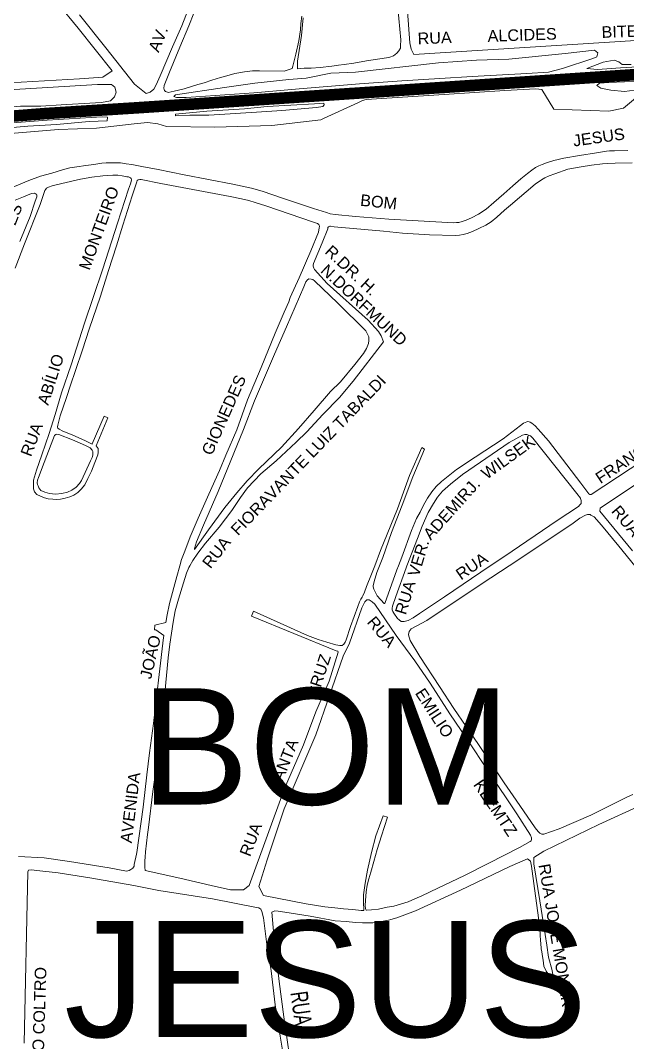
# Model space of a CAD drawing. Header units: millimetres. Extents: x 617885 to 663705, y 7172943 to 7234736.
# Drawn here: x 645783 to 646306, y 7183390 to 7184269 of the extents above; entities that cross this region are included whole.
import ezdxf
from ezdxf.enums import TextEntityAlignment as Align

# ---------------------------------------------------------------- set-up
doc = ezdxf.new("R2010")
doc.units = ezdxf.units.MM
doc.layers.add('BAIRROS', color=12, linetype='Continuous')
doc.layers.add('TOP_VIAS 10.000', color=7, linetype='Continuous', lineweight=9)
doc.layers.add('VIAS', color=7, linetype='Continuous', lineweight=5)
doc.styles.add('LDUP', font='LDUP.SHX')
doc.styles.get("Standard").update_dxf_attribs({"font": 'arial.ttf'})

msp = doc.modelspace()

# ---------------------------------------------------------------- linework, layer by layer
at = {"layer": 'BAIRROS', "lineweight": 40, "ltscale": 0.3, "const_width": 10}
for points in [[(646667, 7184246), (645885, 7184194), (645805.25, 7184188.97), (645573, 7184171), (645494.6, 7184154.58), (645351.56, 7184111.38), (645275, 7184078), (645197, 7184030), (645181.91, 7184042.9), (645181.91, 7184042.9), (645181.91, 7184042.9), (645183.64, 7184096.07), (645182.94, 7184126.4), (645178.88, 7184173.17), (645167.85, 7184215.75), (645124.31, 7184272.65), (645105.16, 7184287.45)], [(644711, 7183563), (644979, 7183826), (645093.83, 7183935.17), (645178, 7184017), (645197, 7184030), (645275, 7184078), (645351.56, 7184111.37), (645494.59, 7184154.58), (645573, 7184171), (645805.25, 7184188.97), (645885, 7184194), (646664.8, 7184245.85)]]:
    msp.add_lwpolyline(points, dxfattribs=at)
at = {"layer": 'VIAS', "color": 253}
for points in [[(646121.89, 7184239.88), (646119.7, 7184244.39), (646118.47, 7184249.64), (646112.88, 7184323.91), (646115.14, 7184328.57), (646121.03, 7184330.35), (646371.86, 7184350.25), (646374.92, 7184346.05), (646381.12, 7184256.04)], [(645916.69, 7184205.01), (645958.79, 7184211.33), (645984.91, 7184214.98), (646014.36, 7184218.14), (646029.26, 7184219.32), (646050.39, 7184223.64), (646071.69, 7184224.64), (646142.97, 7184232.46), (646175.92, 7184234.95), (646203.7, 7184235.78), (646252, 7184240.61), (646277.46, 7184243.44), (646280.29, 7184241.28), (646279.29, 7184237.62), (646275.8, 7184236.29), (646249.84, 7184227.64), (646237.7, 7184224.65), (646219.06, 7184223.32), (646172.07, 7184220.82), (646144.28, 7184219.16), (646111.67, 7184217), (646075.07, 7184214.5), (646023.07, 7184210.34), (645984.13, 7184206.69), (645926.04, 7184202.7), (645917.55, 7184202.7), (645915.32, 7184203.56)], [(645916.8, 7184188.42), (645943.6, 7184190.94), (645976.24, 7184193.15), (645995.53, 7184194.89), (646036.43, 7184197.38), (646044.36, 7184197.86), (646044.69, 7184196.37), (646043.63, 7184195.04), (646037.97, 7184194.07), (646008.15, 7184191.58), (645986.55, 7184190.16), (645945.55, 7184187.64), (645928.99, 7184187.48), (645916.62, 7184186.95)], [(646008, 7183902.1), (645988.56, 7183883.5), (645978.46, 7183873.07), (645969.62, 7183862.89), (645959.25, 7183850.17), (645945.14, 7183831.09), (645933.21, 7183814.11), (645933.19, 7183814.84), (645934.75, 7183820.74), (645940.77, 7183835.03), (645953.59, 7183864.11), (645967.09, 7183897.02), (645975.16, 7183917.39), (645984.81, 7183942), (646001.81, 7183982.03), (646012.23, 7184005.62), (646027.16, 7184039.82), (646029, 7184044.18), (646030.36, 7184046.11), (646031.6, 7184046.71), (646033.55, 7184046.66), (646035, 7184046.28), (646036.27, 7184045.15), (646056.52, 7184025.96), (646080.59, 7184002.12), (646083.07, 7183997.07), (646083.22, 7183993.87), (646082.85, 7183991.19), (646081.1, 7183987.04), (646078.64, 7183982.5), (646071.23, 7183973.1), (646058.71, 7183958.15), (646050.06, 7183949.93), (646036.18, 7183933.55), (646022.65, 7183918)], [(645831.24, 7183867.71), (645827.53, 7183865.07), (645823.88, 7183863.33), (645818.79, 7183862.23), (645813.4, 7183861.62), (645808.33, 7183862.28), (645804.3, 7183863.4), (645800.75, 7183864.91), (645799.13, 7183867.06), (645798.57, 7183868.73), (645798.11, 7183869.98), (645797.73, 7183871.51), (645798.02, 7183873.62), (645798.74, 7183875.95), (645803.84, 7183888.82), (645809.62, 7183904.81), (645812.52, 7183912.01), (645813.87, 7183912.87), (645814.48, 7183913.13), (645816.27, 7183913.05), (645828.15, 7183908.47), (645839.41, 7183903.63), (645843.41, 7183901.44), (645844.95, 7183899.5), (645845.49, 7183898.48), (645845.67, 7183897.13), (645845.59, 7183895.29), (645845.13, 7183893.21), (645843.7, 7183890.29), (645835.91, 7183873.56), (645834, 7183870.73)], [(646125.05, 7183823.59), (646115.85, 7183800), (646115.21, 7183798.34), (646106.36, 7183773.8), (646103.55, 7183765.39), (646103.18, 7183763.51), (646103.22, 7183762.11), (646103.88, 7183760.7), (646104.56, 7183759.21), (646107.92, 7183754.84), (646109.17, 7183753.57), (646111.07, 7183752.31), (646113.6, 7183752.16), (646116.9, 7183752.91), (646121.2, 7183755.31), (646126.69, 7183759.19), (646148.29, 7183773.49), (646187.61, 7183800), (646200.19, 7183808.48), (646245.34, 7183838.97), (646263.71, 7183851.14), (646264.88, 7183852.47), (646265.78, 7183853.68), (646266, 7183854.98), (646265.92, 7183856.22), (646265.36, 7183857.91), (646265.26, 7183858.31), (646262.05, 7183862.16), (646224.33, 7183909.84), (646222.32, 7183911.7), (646219.18, 7183913.04), (646217.31, 7183913.11), (646215.36, 7183912.47), (646203.85, 7183906.19), (646179.33, 7183889.27), (646163.87, 7183878.53), (646153.43, 7183870.23), (646146.47, 7183864.27), (646142.28, 7183859.02), (646138.74, 7183853.58), (646134.33, 7183845.79), (646128.91, 7183834.02)], [(646081.1, 7183504), (646085.36, 7183504.23), (646091.58, 7183504.85), (646098.8, 7183506.41), (646104.7, 7183507.34), (646110.51, 7183509), (646116.92, 7183511.22), (646122.87, 7183513.82), (646128.69, 7183516.4), (646142.5, 7183522.9), (646165.58, 7183533.83), (646186.47, 7183544.29), (646212.85, 7183557.82), (646222.1, 7183562.96), (646222.72, 7183563.64), (646223.09, 7183565.12), (646223.17, 7183566.14), (646222.17, 7183568.32), (646210.59, 7183586.67), (646186.2, 7183623.27), (646167.45, 7183651.26), (646152.86, 7183672.9), (646135.86, 7183699.22), (646122.73, 7183718.22), (646106.59, 7183740.22), (646088.17, 7183767.09), (646086.1, 7183769.16), (646083.56, 7183770.8), (646081.45, 7183770.69), (646079.57, 7183769.12), (646077.23, 7183764), (646066.45, 7183733.67), (646061.13, 7183722.24), (646037.5, 7183654.61), (646010.36, 7183591.09), (645995.73, 7183547.11), (645988.38, 7183524.3), (645992.4, 7183516.67), (646029.11, 7183509.33), (646045.4, 7183506.8), (646053.99, 7183505.94), (646061.31, 7183505.24), (646069.39, 7183504.45), (646076.6, 7183503.8), (646078.45, 7183503.8), (646078.8, 7183503.98), (646078.91, 7183505.8), (646078.43, 7183509.24), (646078.42, 7183517.1), (646079.95, 7183527.21), (646082.09, 7183538.23), (646085.38, 7183553.44), (646089.21, 7183567.75), (646095.4, 7183585.21), (646099.19, 7183584.03), (646093.93, 7183567.91), (646090.28, 7183556.25), (646087.39, 7183545.68), (646084.97, 7183536.75), (646083.11, 7183530.85), (646081.8, 7183525.59), (646080.9, 7183519.84), (646080.33, 7183512.35), (646080.02, 7183508.09), (646080.24, 7183505.18), (646080.84, 7183504.1)]]:
    msp.add_lwpolyline(points, close=True, dxfattribs=at)
for points in [[(645932.65, 7184291.39), (645922.19, 7184264.34), (645914.29, 7184246.39), (645903.68, 7184221.47), (645899.97, 7184213.76), (645897.97, 7184210.01), (645895.04, 7184207.49), (645891.45, 7184206.21), (645881.46, 7184214.31), (645856.77, 7184245.52), (645834.26, 7184273.93)], [(645702.03, 7184271.32), (645694.23, 7184213.01), (645694.26, 7184211.31), (645694.73, 7184211.11), (645695.09, 7184211.04), (645710.9, 7184211.58), (645723.38, 7184212.53), (645834.15, 7184218.94), (645854.15, 7184220.12), (645862.15, 7184225.57), (645832.92, 7184262.32), (645815.43, 7184283.65)], [(646025.49, 7184272.69), (646024.76, 7184266.53), (646024.31, 7184260.9), (646022.89, 7184251.53), (646020.18, 7184240.09), (646017.87, 7184229.61), (646017.21, 7184227.66), (646010.39, 7184225.55), (645988.95, 7184225.6), (645983.06, 7184225.62), (645976.01, 7184224.74), (645967.84, 7184223.33), (645960.89, 7184221.51), (645955.4, 7184219.84), (645948.08, 7184217.57), (645941.34, 7184215.47), (645936.07, 7184213.86), (645924.26, 7184210.26), (645915.54, 7184208.3), (645910.31, 7184207.21), (645909.95, 7184207.22), (645908.12, 7184207.81), (645907.26, 7184208.74), (645906.93, 7184209.64), (645906.65, 7184210.83), (645906.96, 7184213.22), (645911.48, 7184224.65), (645920.39, 7184245.98), (645928.23, 7184264.38), (645936.96, 7184286.23)], [(646107.16, 7184289.45), (646110.73, 7184252.43), (646110.71, 7184250.54), (646110.53, 7184248.83), (646110.29, 7184245.25), (646109.04, 7184242.8), (646107.28, 7184240.96), (646104.51, 7184238.67), (646101.3, 7184237.52), (646098.37, 7184236.82), (646081.26, 7184234.32), (646070.26, 7184232.35), (646061.93, 7184231.26), (646057.17, 7184230.49), (646051.17, 7184229.73), (646041.13, 7184228.7), (646033.59, 7184228.12), (646027.44, 7184228.12), (646021.64, 7184227.52), (646021.79, 7184234.02), (646025.21, 7184256.03), (646026.53, 7184271.17)], [(646308.86, 7184231.2), (646301.19, 7184231.2), (646298.24, 7184233.56), (646294.4, 7184234.73), (646284.95, 7184233.26), (646270.79, 7184227.66), (646279.86, 7184226.95), (646299.85, 7184228.23), (646328.67, 7184229.89)], [(645755.12, 7184192.91), (645783.34, 7184195.27), (645800.82, 7184195.27), (645818.3, 7184196.54), (645847.78, 7184198.05), (645852.94, 7184198.47), (645860.74, 7184199.99), (645864.3, 7184203.38), (645865.65, 7184207.44), (645864.64, 7184211.68), (645861.75, 7184213.88), (645849.55, 7184214.05), (645768.51, 7184209.05)], [(646320.32, 7184210.36), (646303.25, 7184207.95), (646291.56, 7184209.06), (646282.84, 7184210.73), (646279.48, 7184213.08), (646281.7, 7184215.12), (646289.68, 7184215.68), (646330.13, 7184217.35)], [(645774.88, 7184171.7), (645816.14, 7184175.12), (645848.75, 7184176.39), (645881.1, 7184180.19), (645892.65, 7184181.2), (645901.51, 7184180), (645909.06, 7184177.77), (645950.67, 7184177.18), (645999.59, 7184178.78), (646041.76, 7184183.57), (646044.74, 7184185.08), (646073.61, 7184198.11), (646077.82, 7184200.31), (646080.8, 7184200.99), (646147.99, 7184205.42), (646200.12, 7184208.76), (646227, 7184210.22), (646232.02, 7184209.67), (646242.37, 7184192.86), (646289.68, 7184191.01), (646302.3, 7184193.61), (646312.61, 7184202.07)], [(645759.92, 7184175.65), (645789.68, 7184178.16), (645814.25, 7184179.66), (645842.34, 7184182.04), (645857.89, 7184182.64), (645858.14, 7184185.9), (645853.62, 7184186.03), (645806.23, 7184183.15), (645728.02, 7184177.25)], [(646306.17, 7184157.14), (646294.61, 7184157.03), (646290.36, 7184156.82), (646287.59, 7184156.51), (646279.16, 7184155.27), (646264.38, 7184153.02), (646250.86, 7184150.49), (646242.34, 7184148.47), (646235.95, 7184146.49), (646232.46, 7184145.16), (646229.59, 7184143.95), (646226.66, 7184142.51), (646223.47, 7184140.22), (646219.78, 7184137.44), (646214.1, 7184132.77), (646207.13, 7184126.82), (646199.41, 7184120.05), (646190.72, 7184112.57), (646184.09, 7184106.71), (646177.45, 7184102.43), (646171.61, 7184099.4), (646166.8, 7184097.17), (646163.42, 7184096.03), (646160.7, 7184095.42), (646158.61, 7184095.18), (646156.03, 7184095.03), (646100.34, 7184098.13), (646071.79, 7184100.56), (646054.06, 7184102.28), (646049.9, 7184102.87), (646046.85, 7184103.78), (646042.92, 7184105.02), (646035.66, 7184107.35), (646009.62, 7184115.88), (645991.27, 7184122.24), (645982.18, 7184124.86), (645966.1, 7184128.32), (645924.17, 7184136.25), (645901.97, 7184140.82), (645887.68, 7184143.41), (645879.06, 7184145.05), (645874.31, 7184145.84), (645869.41, 7184146.52), (645865.82, 7184146.6), (645861.5, 7184146.61), (645857.11, 7184146.47), (645853.32, 7184146.16), (645846.4, 7184145.22), (645839.46, 7184144.24), (645831.7, 7184143.25), (645825.93, 7184142.37), (645820.24, 7184140.78), (645810.26, 7184137.82), (645800.69, 7184135.05), (645790.42, 7184131.34), (645769.43, 7184122.4)], [(645907.71, 7183690.53), (645910.43, 7183721.08), (645911.9, 7183732.72), (645914.7, 7183751.65), (645916.58, 7183761.47), (645919.46, 7183771.34), (645923.53, 7183785.54), (645926.14, 7183793.74), (645928.18, 7183798.58), (645928.99, 7183800), (645931.75, 7183804.78), (645935.9, 7183810.89), (645942.48, 7183819.64), (645954.27, 7183833.37), (645965.09, 7183847.53), (645972.62, 7183858.87), (645978.73, 7183867.25), (645990.07, 7183879.11), (646003.3, 7183890.3), (646020.63, 7183906.3), (646029.9, 7183915.39), (646043.57, 7183930.12), (646058.02, 7183944.86), (646069.78, 7183958.72), (646095.7, 7183992.74), (646093.79, 7183997.69), (646091.44, 7184001.67), (646082.64, 7184011.3), (646047.38, 7184042.83), (646036.41, 7184054.75), (646035.68, 7184055.96), (646035.23, 7184057.73), (646035.32, 7184058.67), (646035.6, 7184060.06), (646042.96, 7184077.86), (646047.74, 7184089.84), (646047.98, 7184090.9), (646048.32, 7184091.6), (646048.89, 7184091.85), (646049.46, 7184092.11), (646050.09, 7184092.03), (646053.18, 7184091.54), (646095.73, 7184087.93), (646112.17, 7184086.24), (646135.47, 7184084.76), (646157.37, 7184084.14), (646161.03, 7184084.32), (646164.22, 7184084.82), (646167.86, 7184085.94), (646172.31, 7184087.63), (646177.89, 7184090.09), (646183.76, 7184093.11), (646188.3, 7184095.96), (646193.33, 7184100.01), (646199.93, 7184105.85), (646204.95, 7184110.3), (646226.28, 7184128.26), (646231.8, 7184132.07), (646234.7, 7184133.55), (646238.41, 7184135.33), (646243.14, 7184137.25), (646254.46, 7184141.04), (646265.77, 7184143.07), (646274.72, 7184144.68), (646284.33, 7184145.67), (646288.44, 7184146.01), (646295.26, 7184146.16), (646309.72, 7184146.53)], [(645778.74, 7184056.06), (645786.93, 7184076.99), (645800.16, 7184110.79), (645804.23, 7184122.93), (645805.01, 7184123.87), (645805.77, 7184124.82), (645807.45, 7184125.65), (645810.6, 7184126.89), (645818.98, 7184128.93), (645835.04, 7184132.64), (645844.68, 7184134.2), (645854.32, 7184135.29), (645862.84, 7184135.99), (645865.53, 7184136.03), (645867.25, 7184135.85), (645870.87, 7184135.29), (645874.96, 7184134.67), (645876.23, 7184134.44), (645877.92, 7184133.83), (645878.53, 7184133.14), (645878.76, 7184132.04), (645878.71, 7184130.65), (645877.99, 7184128.55), (645876.41, 7184123.82), (645866.78, 7184094.57), (645854.11, 7184055.49), (645845.78, 7184030.78), (645838.51, 7184008.62), (645827.06, 7183972.98), (645818.7, 7183948.87), (645813.1, 7183930.07), (645807.9, 7183913.82), (645801.67, 7183895.48), (645797.21, 7183882.43), (645794.65, 7183873.65), (645794.4, 7183868.93), (645794.46, 7183866.38), (645795.43, 7183863.75), (645797.53, 7183861.44), (645800.67, 7183859.85), (645804.06, 7183858.45), (645807.04, 7183857.75), (645811.07, 7183857.34), (645814.11, 7183857.13), (645817.7, 7183857.41), (645821.9, 7183858.19), (645825.76, 7183859.42), (645829.19, 7183860.85), (645832.67, 7183863.19), (645835.69, 7183866), (645838.6, 7183869.71), (645841.41, 7183875.08), (645844.54, 7183881.32), (645847.39, 7183888.79), (645849.93, 7183895.52), (645850.24, 7183897.6), (645850.33, 7183899.23), (645850.22, 7183900.84), (645849.19, 7183902.15), (645848.38, 7183903.13), (645858.58, 7183927.27), (645855.46, 7183928.62), (645845.12, 7183904.98), (645844.98, 7183904.79), (645839.26, 7183907.48), (645827.72, 7183912.56), (645819.67, 7183915.86), (645816.7, 7183917.59), (645815.61, 7183918.47), (645815.28, 7183919.08), (645815.13, 7183919.67), (645815.34, 7183920.97), (645817.58, 7183928.98), (645822.89, 7183944.75), (645826.46, 7183955.49), (645830.81, 7183968.14), (645836.63, 7183985.66), (645842.35, 7184003.65), (645852.24, 7184031.85), (645859.04, 7184054.1), (645865.92, 7184075.28)], [(645865.92, 7184075.28), (645871.29, 7184092.91), (645879.44, 7184118.22), (645883.33, 7184130.39), (645883.73, 7184131.46), (645884.58, 7184132.05), (645885.92, 7184132.32), (645887.31, 7184132.25), (645903.99, 7184128.94), (645963.82, 7184117.52), (645973.64, 7184115.55), (645979.87, 7184114.31), (645985.34, 7184112.52), (645994.63, 7184109.49), (646015.38, 7184102.5), (646034.64, 7184095.95), (646039.09, 7184094.4), (646040.11, 7184093.54), (646040.44, 7184092.95), (646040.68, 7184091.75), (646040.28, 7184090.6), (646039.74, 7184086.87), (646033.31, 7184070.8), (646023.23, 7184047.77), (646015.5, 7184030.67), (646014.18, 7184027.07), (646010.28, 7184018.15), (646002.62, 7184000.07), (645990.45, 7183970.67), (645978.85, 7183942.69), (645969.4, 7183917.04), (645960.17, 7183895.34), (645954.51, 7183881.99), (645945.37, 7183861.64), (645936.33, 7183840.9), (645929.34, 7183825.12), (645924.73, 7183812.72), (645921.88, 7183805.55), (645920.43, 7183800), (645918.03, 7183790.8), (645911.72, 7183767.62), (645909.68, 7183757.8), (645908.51, 7183751.42), (645898.86, 7183749.13), (645898.7, 7183745.13), (645899.86, 7183745.08), (645906.64, 7183740.28), (645906.15, 7183736.06), (645905.85, 7183733.57), (645903.21, 7183711.36), (645900.18, 7183684.64), (645897.88, 7183664.58), (645894.34, 7183639.2), (645892.07, 7183620.29), (645888.81, 7183592.58), (645883.42, 7183553.63), (645883.1, 7183552), (645881.31, 7183543.37), (645881.11, 7183541.82), (645880.1, 7183540.2), (645878.44, 7183539.04), (645876.95, 7183538.12), (645874.66, 7183537.51), (645859.7, 7183540.31), (645825.53, 7183545.7), (645803.81, 7183548.86), (645781.72, 7183550.18)], [(645778.72, 7184114.46), (645785.91, 7184117.46), (645792.95, 7184120.15), (645795.36, 7184120.41), (645796.3, 7184120.07), (645797.01, 7184119.57), (645797.4, 7184118.85), (645797.42, 7184118.21), (645797.29, 7184117.49), (645796.03, 7184113.55), (645791.58, 7184100.5), (645782.9, 7184078.89)], [(646521.29, 7184023.56), (646274.45, 7183861.44), (646273.42, 7183861.48), (646272.43, 7183861.92), (646265.73, 7183871.07), (646237.78, 7183907.65), (646228.92, 7183917.58), (646226.29, 7183920.41), (646223.48, 7183922.71), (646222.1, 7183923.71), (646221.18, 7183923.91), (646220.08, 7183924.08), (646219.19, 7183923.98), (646217.72, 7183923.38), (646216.17, 7183922.63), (646213.69, 7183920.69), (646198.75, 7183909.23), (646174.54, 7183893.37), (646158.64, 7183883), (646145.67, 7183872.54), (646141.21, 7183868.35), (646137.37, 7183863.79), (646133.69, 7183858.34), (646130.14, 7183852.14), (646127.27, 7183846.32), (646124.15, 7183840.75), (646119.75, 7183830.37), (646111.54, 7183807.44), (646108.64, 7183800), (646107.34, 7183796.68), (646096.89, 7183767.54), (646096.38, 7183767.56), (646090.39, 7183774.12), (646087.44, 7183780.01), (646086.91, 7183781.93), (646086.88, 7183783.18), (646087.03, 7183784.08), (646087.63, 7183786.46), (646089.94, 7183794.33), (646092.3, 7183800), (646095.3, 7183807.21), (646102.74, 7183828.68), (646111.84, 7183852.09), (646121.15, 7183876.46), (646131.13, 7183900.29), (646128.65, 7183901.74), (646118.21, 7183877.64), (646107.85, 7183848.98), (646093.32, 7183813.11), (646088.28, 7183800), (646085.5, 7183792.76), (646081.17, 7183782.31), (646079.42, 7183777.55), (646078.01, 7183774.27), (646077.41, 7183772.99), (646076.39, 7183771.32), (646075.13, 7183768.99), (646073.64, 7183765.13), (646067.32, 7183747.94), (646063.56, 7183736.34), (646062.69, 7183734.49), (646061.51, 7183732.71), (646060.19, 7183731.53), (646058.14, 7183731.47), (646054.86, 7183732.09), (646046.98, 7183734.34), (646039.59, 7183736.8), (646030.44, 7183740.18), (645983.74, 7183760.93), (645982.09, 7183756.81), (646054.93, 7183726.94), (646056.45, 7183726.6), (646056.7, 7183725.8), (646048.87, 7183700.91), (646037.44, 7183674.51), (646027, 7183646.06), (646010.62, 7183608.47)], [(646310.01, 7183812.95), (646282.01, 7183847.2), (646282.24, 7183849.52), (646545.46, 7184025.28)], [(646312.15, 7183800), (646298.29, 7183816.83), (646283.3, 7183835.04), (646276.95, 7183842.09), (646275.37, 7183842.96), (646274.29, 7183843.48), (646273.6, 7183844.05), (646272.71, 7183844.24), (646272.15, 7183844.25), (646271.47, 7183844.25), (646269.72, 7183843.75), (646264.64, 7183841.17), (646257.86, 7183835.86), (646203.79, 7183800), (646180.76, 7183784.73), (646133.06, 7183752.97), (646119.66, 7183745.79), (646117.91, 7183743.54), (646117.24, 7183741.11), (646117.23, 7183740.59), (646118.73, 7183735.91), (646127.04, 7183722.19), (646143.87, 7183696.27), (646156.28, 7183677.36), (646177.42, 7183646.28), (646199.5, 7183613.36), (646210.02, 7183598.48), (646226.42, 7183574.82), (646228.87, 7183571.57), (646230.31, 7183570.11), (646232.07, 7183569.35), (646233.83, 7183569.25), (646246.85, 7183573.83), (646274.25, 7183585.74), (646305.76, 7183601.29), (646310.21, 7183603.53)], [(646056.7, 7183725.8), (646048.87, 7183700.91)], [(645920.37, 7183531.43), (645890.74, 7183538.08), (645890.47, 7183540.99), (645890.43, 7183543.57), (645890.49, 7183546.32), (645890.62, 7183549.52), (645891.05, 7183554.18), (645892.69, 7183568.97), (645893.37, 7183575.06), (645897.36, 7183605.9), (645899.99, 7183626.04), (645902.03, 7183648.88), (645905.15, 7183670.03), (645907.71, 7183690.53)], [(646010.62, 7183608.47), (645980.07, 7183525.1), (645975.25, 7183521.49)], [(646015.23, 7183376.62), (646009.95, 7183412.2), (646005.89, 7183442.69), (646001.43, 7183482.5), (645999.63, 7183502.14), (646000.11, 7183502.66), (646002.23, 7183503.3), (646005.03, 7183503.08), (646010.97, 7183502.28), (646032.7, 7183498.77), (646054.09, 7183494.88), (646063.51, 7183494.09), (646071.65, 7183493.39), (646077.83, 7183493.11), (646083.19, 7183492.97), (646086.48, 7183493.12), (646090.2, 7183493.35), (646093.3, 7183493.99), (646095.41, 7183494.58), (646099.98, 7183495.28), (646107.12, 7183497.26), (646123.29, 7183503.39), (646162.01, 7183521.23), (646204.57, 7183541.41), (646219.58, 7183548.13), (646222.23, 7183546.22), (646223.02, 7183541.93), (646225.77, 7183522.46), (646228.45, 7183501.59), (646230.45, 7183488.18), (646230.66, 7183482.62), (646230.84, 7183477.71), (646231.15, 7183475.6), (646231.58, 7183470.77), (646232.14, 7183467.99), (646232.69, 7183464.01), (646233.25, 7183460.87), (646233.81, 7183455.86), (646235.75, 7183451.61), (646237.1, 7183449.62), (646237.37, 7183448.69), (646238.57, 7183445.96), (646239.82, 7183440.76), (646242.7, 7183440.79), (646241.04, 7183451.94), (646237.81, 7183463.5), (646236.42, 7183473.84), (646233.54, 7183492.34), (646230.18, 7183512), (646225.09, 7183543.74), (646225.1, 7183549.36), (646233.65, 7183554.75), (646281.21, 7183577.71), (646317.66, 7183594.36)], [(645786.43, 7183389.59), (645789.55, 7183536.86), (645790.22, 7183538.49), (645792.71, 7183538.6), (645797.37, 7183538), (645815.71, 7183535.95), (645842.92, 7183531.75), (645880.85, 7183525.26), (645902.44, 7183520.98), (645948.66, 7183513.65), (645987.85, 7183505.99), (645988.44, 7183505.97), (645990.18, 7183504.84), (645991.12, 7183502.88), (645992.38, 7183497.5), (645995, 7183476.86), (645998.96, 7183451.79), (646002.53, 7183422.65), (646006.93, 7183395.67), (646010.5, 7183373.36)], [(645947.4, 7183525.09), (645920.37, 7183531.43)], [(645964.17, 7183521.31), (645947.4, 7183525.09)], [(645975.25, 7183521.49), (645964.17, 7183521.31)]]:
    msp.add_lwpolyline(points, dxfattribs=at)
at = {"layer": 'VIAS', "color": 253, "flags": 128}
for points in [[(645753.6, 7184188.81), (645849.95, 7184195.27), (645868.03, 7184196.52), (645890.68, 7184197.79), (645921.9, 7184199.97), (645998.42, 7184205.58), (646036.14, 7184208.13), (646054.62, 7184209.45), (646083.31, 7184211.42), (646136, 7184214.51), (646193.73, 7184218.16), (646290.41, 7184224.56), (646311.53, 7184225.87)], [(645754.09, 7184182.36), (645898.94, 7184191.72), (645972.56, 7184197.22), (646064.23, 7184202.81), (646124.13, 7184206.92), (646202.15, 7184211.69), (646293, 7184217.44), (646314.63, 7184218.87)]]:
    msp.add_lwpolyline(points, dxfattribs=at)

# ---------------------------------------------------------------- texts
at = {"layer": 'BAIRROS', "lineweight": 40, "ltscale": 0.3}
for s, p in [('BOM', (646045.98, 7183594.78)), ('JESUS', (646045.98, 7183394.78))]:
    msp.add_text(s, height=100, dxfattribs=at).set_placement(p, align=Align.CENTER)
at = {"layer": 'TOP_VIAS 10.000', "color": 251, "style": 'LDUP'}
for s, height, rotation, width, p in [('RUA        ALCIDES          BITENCOURT', 10, 1.97699, 1.04, (646125.28, 7184248.52)), ('AV.', 10, 68, 1.04, (645902.25, 7184240.91)), ('JESUS', 10, 8, 1.04, (646259.55, 7184160.56)), ('MONTEIRO', 10, 70, 1.04, (645842.73, 7184053.57)), ('BOM', 10, 354, 1.04, (646075.35, 7184109.73)), ('CHAVES', 10, 69, 1.04, (645764.79, 7184055.7)), ('R.DR. H.', 10, 317, 1.04, (646044.53, 7184069.38)), ('N.DORFMUND', 10, 317, 1.04, (646040.83, 7184053)), ('FRANCISCO ALVES MENDES FILHO', 10, 33.41213, 1.04, (646282.47, 7183870.18)), ('ABÍLIO', 10, 72, 1.04, (645807.16, 7183937.56)), ('GIONEDES', 10, 66, 1.04, (645947.95, 7183894.22)), ('FIORAVANTE LUIZ TABALDI', 10, 46, 1.04, (645970.54, 7183825.43)), ('RUA', 10, 69, 1.04, (645792.37, 7183893.23)), ('WILSEK', 10, 36, 1.04, (646184.61, 7183873.87)), ('ADEMIRJ.', 10, 48.0177, 1.04, (646136.4, 7183821.63)), ('RUA  LEOPOLDO    DEBAS', 10, 310, 1.04, (646291.25, 7183846.74)), ('RUA', 10, 52, 1.04, (645946.84, 7183796.95)), ('VER.', 10, 73, 1.04, (646125.88, 7183789.89)), ('RUA', 10, 34.50056, 1.04, (646162.43, 7183787.36)), ('RUA', 10, 73, 1.04, (646114.92, 7183757.31)), ('RUA', 10, 310, 1.04, (646080.97, 7183751.37)), ('JOÃO', 10, 77, 1.04, (645895.73, 7183702.12)), ('CRUZ', 10, 71.55942, 1.04, (646038.52, 7183685.37)), ('EMILIO', 10, 303, 1.04, (646122.55, 7183690.61)), ('SANTA', 10, 68.09389, 1.04, (646005.48, 7183605.6)), ('AVENIDA', 10, 83.02404, 1.04, (645879.06, 7183561.25)), ('KLEMTZ', 10, 304, 1.04, (646172.6, 7183611.88)), ('RUA', 10, 68.89954, 1.04, (645980.91, 7183549.32)), ('RUA JOSÉ MONEK', 10, 279.50785, 1.04, (646229.16, 7183542.95)), ('RUA FRANCISCO COLTRO', 10, 88.24992, 1.04, (645800.33, 7183278.1)), ('RUA', 15, 278, 0.69, (646015.51, 7183433.03))]:
    msp.add_text(s, height=height, rotation=rotation, dxfattribs=dict(at, width=width)).set_placement(p)

doc.saveas('drawing.dxf')
